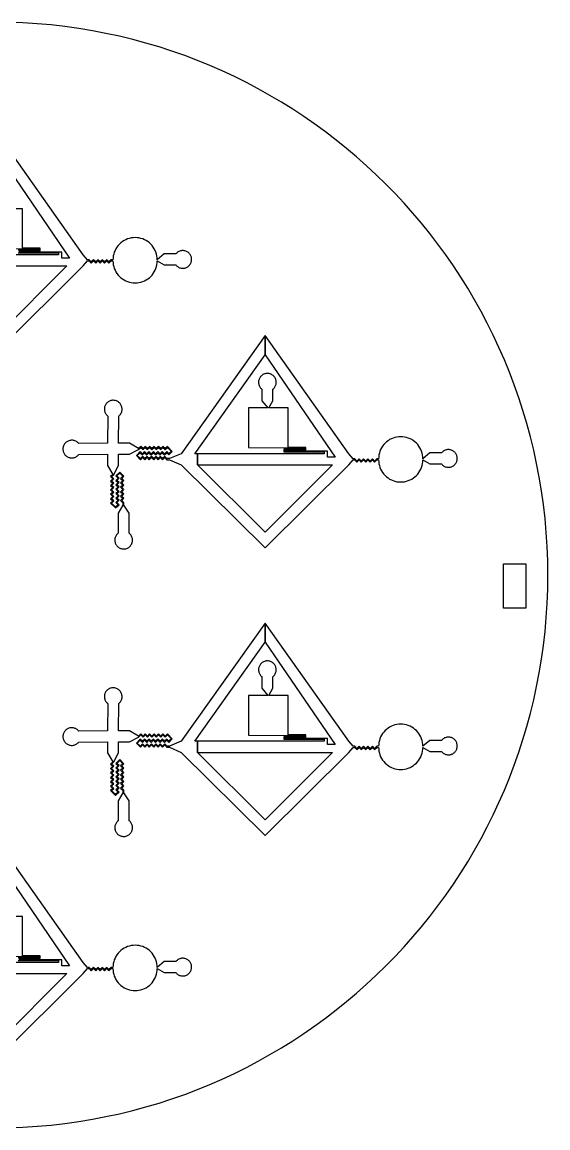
# Model space of a CAD drawing. Extents: x -50000 to 50000, y -50000 to 50000.
# Drawn here: x 2500 to 50000, y -50000 to 50000 of the extents above; entities that cross this region are included whole.
import ezdxf

# ---------------------------------------------------------------- set-up
doc = ezdxf.new("R2010")
doc.units = 13
doc.layers.add('1', color=91, linetype='CONTINUOUS')
doc.layers.add('2', color=151, linetype='CONTINUOUS')

msp = doc.modelspace()

# ---------------------------------------------------------------- linework, layer by layer
at = {"layer": '1'}
msp.add_circle((0, 0), 50000, dxfattribs=at)
at = {"layer": '2'}
for points in [[(443.5, 20453.5), (8006.5, 27959.5), (8406.5, 28410.5), (8546.5, 28410.5), (8746.5, 28210.5), (8946.5, 28410.5), (9146.5, 28210.5), (9346.5, 28410.5), (9546.5, 28210.5), (9746.5, 28410.5), (9946.5, 28210.5), (10146.5, 28410.5), (10346.5, 28210.5), (10546.5, 28410.5), (10706.5, 28410.5), (10714.5, 28236.5), (10736.5, 28063.5), (10774.5, 27892.5), (10827.5, 27726.5), (10893.5, 27565.5), (10974.5, 27410.5), (11068.5, 27263.5), (11174.5, 27124.5), (11292.5, 26996.5), (11420.5, 26878.5), (11559.5, 26772.5), (11706.5, 26678.5), (11861.5, 26597.5), (12022.5, 26531.5), (12188.5, 26478.5), (12359.5, 26440.5), (12532.5, 26418.5), (12706.5, 26410.5), (12880.5, 26418.5), (13053.5, 26440.5), (13224.5, 26478.5), (13390.5, 26531.5), (13551.5, 26597.5), (13706.5, 26678.5), (13853.5, 26772.5), (13992.5, 26878.5), (14120.5, 26996.5), (14238.5, 27124.5), (14344.5, 27263.5), (14438.5, 27410.5), (14519.5, 27565.5), (14585.5, 27726.5), (14638.5, 27892.5), (14676.5, 28063.5), (14698.5, 28236.5), (14706.5, 28410.5), (15338.5, 28038.5), (16391.5, 28038.5), (16437.5, 27985.5), (16487.5, 27937.5), (16542.5, 27893.5), (16600.5, 27855.5), (16661.5, 27821.5), (16725.5, 27793.5), (16791.5, 27770.5), (16859.5, 27754.5), (16928.5, 27743.5), (16997.5, 27738.5), (17067.5, 27740.5), (17136.5, 27747.5), (17205.5, 27761.5), (17272.5, 27780.5), (17280.5, 27783.5), (17345.5, 27809.5), (17407.5, 27841.5), (17466.5, 27877.5), (17522.5, 27919.5), (17574.5, 27966.5), (17622.5, 28017.5), (17665.5, 28072.5), (17703.5, 28130.5), (17736.5, 28192.5), (17764.5, 28256.5), (17785.5, 28322.5), (17801.5, 28390.5), (17811.5, 28459.5), (17815.5, 28529.5), (17815.5, 28538.5), (17812.5, 28608.5), (17803.5, 28677.5), (17788.5, 28745.5), (17767.5, 28812.5), (17740.5, 28876.5), (17708.5, 28938.5), (17671.5, 28997.5), (17628.5, 29052.5), (17581.5, 29104.5), (17530.5, 29151.5), (17474.5, 29193.5), (17416.5, 29231.5), (17354.5, 29263.5), (17289.5, 29290.5), (17280.5, 29293.5), (17213.5, 29313.5), (17145.5, 29328.5), (17076.5, 29336.5), (17006.5, 29338.5), (16937.5, 29334.5), (16868.5, 29324.5), (16800.5, 29308.5), (16733.5, 29287.5), (16669.5, 29259.5), (16608.5, 29226.5), (16549.5, 29188.5), (16495.5, 29145.5), (16444.5, 29097.5), (16397.5, 29046.5), (16391.5, 29038.5), (15338.5, 29038.5), (14706.5, 28509.5), (14698.5, 28683.5), (14676.5, 28856.5), (14638.5, 29027.5), (14585.5, 29193.5), (14519.5, 29354.5), (14438.5, 29509.5), (14344.5, 29656.5), (14238.5, 29795.5), (14120.5, 29923.5), (13992.5, 30041.5), (13853.5, 30147.5), (13706.5, 30241.5), (13551.5, 30322.5), (13390.5, 30388.5), (13224.5, 30441.5), (13053.5, 30479.5), (12880.5, 30501.5), (12706.5, 30509.5), (12532.5, 30501.5), (12359.5, 30479.5), (12188.5, 30441.5), (12022.5, 30388.5), (11861.5, 30322.5), (11706.5, 30241.5), (11559.5, 30147.5), (11420.5, 30041.5), (11292.5, 29923.5), (11174.5, 29795.5), (11068.5, 29656.5), (10974.5, 29509.5), (10893.5, 29354.5), (10827.5, 29193.5), (10774.5, 29027.5), (10736.5, 28856.5), (10714.5, 28683.5), (10706.5, 28509.5), (10546.5, 28509.5), (10346.5, 28309.5), (10146.5, 28509.5), (9946.5, 28309.5), (9746.5, 28509.5), (9546.5, 28309.5), (9346.5, 28509.5), (9146.5, 28309.5), (8946.5, 28509.5), (8746.5, 28309.5), (8546.5, 28509.5), (8406.5, 28509.5), (8006.5, 28959.5), (443.5, 39647.5)], [(443.5, 37916.5), (6781.5, 28659.5), (6092.5, 28659.5), (6092.5, 29199.5), (2195.5, 29199.5)], [(2195.5, 29314.5), (4143.5, 29314.5), (4143.5, 29544.5), (2540.5, 29544.5), (2540.5, 33115.5), (775.5, 33115.5)], [(2138.5, 29142.5), (5792.5, 29142.5), (5792.5, 28959.5), (-5652.5, 28959.5)], [(-1060.5, 29515.5), (2540.5, 29486.5), (4086.5, 29486.5), (4086.5, 29372.5), (2138.5, 29372.5)], [(-5652.5, 27959.5), (6540.5, 27959.5), (443.5, 21867.5)], [(443.5, -43546.5), (8006.5, -36040.5), (8406.5, -35589.5), (8546.5, -35589.5), (8746.5, -35789.5), (8946.5, -35589.5), (9146.5, -35789.5), (9346.5, -35589.5), (9546.5, -35789.5), (9746.5, -35589.5), (9946.5, -35789.5), (10146.5, -35589.5), (10346.5, -35789.5), (10546.5, -35589.5), (10706.5, -35589.5), (10714.5, -35763.5), (10736.5, -35936.5), (10774.5, -36107.5), (10827.5, -36273.5), (10893.5, -36434.5), (10974.5, -36589.5), (11068.5, -36736.5), (11174.5, -36875.5), (11292.5, -37003.5), (11420.5, -37121.5), (11559.5, -37227.5), (11706.5, -37321.5), (11861.5, -37402.5), (12022.5, -37468.5), (12188.5, -37521.5), (12359.5, -37559.5), (12532.5, -37581.5), (12706.5, -37589.5), (12880.5, -37581.5), (13053.5, -37559.5), (13224.5, -37521.5), (13390.5, -37468.5), (13551.5, -37402.5), (13706.5, -37321.5), (13853.5, -37227.5), (13992.5, -37121.5), (14120.5, -37003.5), (14238.5, -36875.5), (14344.5, -36736.5), (14438.5, -36589.5), (14519.5, -36434.5), (14585.5, -36273.5), (14638.5, -36107.5), (14676.5, -35936.5), (14698.5, -35763.5), (14706.5, -35589.5), (15338.5, -35961.5), (16391.5, -35961.5), (16437.5, -36014.5), (16487.5, -36062.5), (16542.5, -36106.5), (16600.5, -36144.5), (16661.5, -36178.5), (16725.5, -36206.5), (16791.5, -36229.5), (16859.5, -36245.5), (16928.5, -36256.5), (16997.5, -36261.5), (17067.5, -36259.5), (17136.5, -36252.5), (17205.5, -36238.5), (17272.5, -36219.5), (17280.5, -36216.5), (17345.5, -36190.5), (17407.5, -36158.5), (17466.5, -36122.5), (17522.5, -36080.5), (17574.5, -36033.5), (17622.5, -35982.5), (17665.5, -35927.5), (17703.5, -35869.5), (17736.5, -35807.5), (17764.5, -35743.5), (17785.5, -35677.5), (17801.5, -35609.5), (17811.5, -35540.5), (17815.5, -35470.5), (17815.5, -35461.5), (17812.5, -35391.5), (17803.5, -35322.5), (17788.5, -35254.5), (17767.5, -35187.5), (17740.5, -35123.5), (17708.5, -35061.5), (17671.5, -35002.5), (17628.5, -34947.5), (17581.5, -34895.5), (17530.5, -34848.5), (17474.5, -34806.5), (17416.5, -34768.5), (17354.5, -34736.5), (17289.5, -34709.5), (17280.5, -34706.5), (17213.5, -34686.5), (17145.5, -34671.5), (17076.5, -34663.5), (17006.5, -34661.5), (16937.5, -34665.5), (16868.5, -34675.5), (16800.5, -34691.5), (16733.5, -34712.5), (16669.5, -34740.5), (16608.5, -34773.5), (16549.5, -34811.5), (16495.5, -34854.5), (16444.5, -34902.5), (16397.5, -34953.5), (16391.5, -34961.5), (15338.5, -34961.5), (14706.5, -35490.5), (14698.5, -35316.5), (14676.5, -35143.5), (14638.5, -34972.5), (14585.5, -34806.5), (14519.5, -34645.5), (14438.5, -34490.5), (14344.5, -34343.5), (14238.5, -34204.5), (14120.5, -34076.5), (13992.5, -33958.5), (13853.5, -33852.5), (13706.5, -33758.5), (13551.5, -33677.5), (13390.5, -33611.5), (13224.5, -33558.5), (13053.5, -33520.5), (12880.5, -33498.5), (12706.5, -33490.5), (12532.5, -33498.5), (12359.5, -33520.5), (12188.5, -33558.5), (12022.5, -33611.5), (11861.5, -33677.5), (11706.5, -33758.5), (11559.5, -33852.5), (11420.5, -33958.5), (11292.5, -34076.5), (11174.5, -34204.5), (11068.5, -34343.5), (10974.5, -34490.5), (10893.5, -34645.5), (10827.5, -34806.5), (10774.5, -34972.5), (10736.5, -35143.5), (10714.5, -35316.5), (10706.5, -35490.5), (10546.5, -35490.5), (10346.5, -35690.5), (10146.5, -35490.5), (9946.5, -35690.5), (9746.5, -35490.5), (9546.5, -35690.5), (9346.5, -35490.5), (9146.5, -35690.5), (8946.5, -35490.5), (8746.5, -35690.5), (8546.5, -35490.5), (8406.5, -35490.5), (8006.5, -35040.5), (443.5, -24352.5)], [(443.5, -26083.5), (6781.5, -35340.5), (6092.5, -35340.5), (6092.5, -34800.5), (2195.5, -34800.5)], [(2195.5, -34685.5), (4143.5, -34685.5), (4143.5, -34455.5), (2540.5, -34455.5), (2540.5, -30884.5), (775.5, -30884.5)], [(2138.5, -34857.5), (5792.5, -34857.5), (5792.5, -35040.5), (-5652.5, -35040.5)], [(-1060.5, -34484.5), (2540.5, -34513.5), (4086.5, -34513.5), (4086.5, -34627.5), (2138.5, -34627.5)], [(-5652.5, -36040.5), (6540.5, -36040.5), (443.5, -42132.5)]]:
    msp.add_lwpolyline(points, dxfattribs=at)
for points in [[(24443.5, 19916.5), (30781.5, 10659.5), (30092.5, 10659.5), (30092.5, 11199.5), (26195.5, 11199.5), (26195.5, 11314.5), (28143.5, 11314.5), (28143.5, 11544.5), (26540.5, 11544.5), (26540.5, 15115.5), (24775.5, 15115.5), (25156.5, 15752.5), (25157.5, 16804.5), (25210.5, 16850.5), (25258.5, 16900.5), (25302.5, 16955.5), (25340.5, 17013.5), (25374.5, 17074.5), (25402.5, 17138.5), (25425.5, 17204.5), (25441.5, 17272.5), (25452.5, 17341.5), (25457.5, 17410.5), (25455.5, 17480.5), (25448.5, 17549.5), (25434.5, 17618.5), (25415.5, 17685.5), (25412.5, 17693.5), (25386.5, 17758.5), (25355.5, 17820.5), (25319.5, 17879.5), (25277.5, 17935.5), (25230.5, 17987.5), (25179.5, 18035.5), (25124.5, 18078.5), (25066.5, 18116.5), (25004.5, 18150.5), (24940.5, 18178.5), (24874.5, 18199.5), (24806.5, 18215.5), (24737.5, 18225.5), (24667.5, 18229.5), (24658.5, 18229.5), (24588.5, 18226.5), (24519.5, 18217.5), (24451.5, 18202.5), (24384.5, 18181.5), (24320.5, 18154.5), (24258.5, 18122.5), (24199.5, 18085.5), (24144.5, 18042.5), (24092.5, 17995.5), (24045.5, 17944.5), (24003.5, 17888.5), (23965.5, 17830.5), (23932.5, 17768.5), (23905.5, 17703.5), (23902.5, 17694.5), (23882.5, 17628.5), (23867.5, 17560.5), (23859.5, 17491.5), (23857.5, 17421.5), (23861.5, 17352.5), (23871.5, 17283.5), (23887.5, 17214.5), (23908.5, 17147.5), (23936.5, 17083.5), (23969.5, 17022.5), (24007.5, 16963.5), (24050.5, 16909.5), (24098.5, 16858.5), (24149.5, 16811.5), (24157.5, 16805.5), (24156.5, 15753.5), (24705.5, 15115.5), (22939.5, 15115.5), (22939.5, 11515.5), (26540.5, 11486.5), (28086.5, 11486.5), (28086.5, 11372.5), (26138.5, 11372.5), (26138.5, 11142.5), (29792.5, 11142.5), (29792.5, 10959.5), (18347.5, 10959.5), (18347.5, 9959.5), (30540.5, 9959.5), (24443.5, 3867.5), (18347.5, 9959.5), (18347.5, 10959.5), (18106.5, 10959.5), (24443.5, 19916.5), (24443.5, 21647.5), (16881.5, 10959.5), (15818.5, 10526.5), (15585.5, 10526.5), (15385.5, 10726.5), (15185.5, 10526.5), (14985.5, 10726.5), (14785.5, 10526.5), (14585.5, 10726.5), (14385.5, 10526.5), (14185.5, 10726.5), (13985.5, 10526.5), (13785.5, 10726.5), (13585.5, 10526.5), (13385.5, 10726.5), (13185.5, 10526.5), (12907.5, 10805.5), (13161.5, 11059.5), (13361.5, 10859.5), (13561.5, 11059.5), (13761.5, 10859.5), (13961.5, 11059.5), (14161.5, 10859.5), (14361.5, 11059.5), (14561.5, 10859.5), (14761.5, 11059.5), (14961.5, 10859.5), (15161.5, 11059.5), (15361.5, 10859.5), (15561.5, 11059.5), (15761.5, 10859.5), (16061.5, 11177.5), (15621.5, 11634.5), (15421.5, 11434.5), (15221.5, 11634.5), (15021.5, 11434.5), (14821.5, 11634.5), (14621.5, 11434.5), (14421.5, 11634.5), (14221.5, 11434.5), (14021.5, 11634.5), (13821.5, 11434.5), (13621.5, 11634.5), (13421.5, 11434.5), (13221.5, 11634.5), (13021.5, 11434.5), (12208.5, 11912.5), (11208.5, 11912.5), (11228.5, 14374.5), (11281.5, 14420.5), (11329.5, 14470.5), (11373.5, 14525.5), (11412.5, 14583.5), (11445.5, 14644.5), (11473.5, 14708.5), (11496.5, 14774.5), (11513.5, 14842.5), (11523.5, 14911.5), (11528.5, 14980.5), (11527.5, 15050.5), (11519.5, 15119.5), (11506.5, 15188.5), (11486.5, 15255.5), (11483.5, 15264.5), (11457.5, 15329.5), (11426.5, 15391.5), (11389.5, 15450.5), (11347.5, 15506.5), (11301.5, 15558.5), (11250.5, 15606.5), (11195.5, 15649.5), (11136.5, 15687.5), (11075.5, 15720.5), (11011.5, 15747.5), (10945.5, 15769.5), (10877.5, 15785.5), (10808.5, 15795.5), (10738.5, 15799.5), (10728.5, 15799.5), (10658.5, 15796.5), (10589.5, 15787.5), (10521.5, 15772.5), (10454.5, 15751.5), (10390.5, 15724.5), (10328.5, 15692.5), (10269.5, 15654.5), (10214.5, 15612.5), (10162.5, 15565.5), (10115.5, 15513.5), (10073.5, 15458.5), (10035.5, 15399.5), (10003.5, 15337.5), (9976.5, 15273.5), (9973.5, 15264.5), (9953.5, 15197.5), (9938.5, 15129.5), (9930.5, 15059.5), (9928.5, 14989.5), (9932.5, 14920.5), (9942.5, 14851.5), (9958.5, 14782.5), (9980.5, 14716.5), (10007.5, 14652.5), (10040.5, 14590.5), (10078.5, 14532.5), (10122.5, 14477.5), (10169.5, 14426.5), (10221.5, 14379.5), (10228.5, 14374.5), (10208.5, 11912.5), (7609.5, 11887.5), (7563.5, 11940.5), (7513.5, 11988.5), (7458.5, 12032.5), (7400.5, 12071.5), (7339.5, 12104.5), (7275.5, 12132.5), (7209.5, 12155.5), (7141.5, 12172.5), (7072.5, 12182.5), (7003.5, 12187.5), (6933.5, 12186.5), (6864.5, 12178.5), (6795.5, 12165.5), (6728.5, 12145.5), (6719.5, 12142.5), (6654.5, 12116.5), (6592.5, 12085.5), (6533.5, 12048.5), (6477.5, 12006.5), (6425.5, 11959.5), (6377.5, 11908.5), (6334.5, 11853.5), (6296.5, 11795.5), (6263.5, 11733.5), (6235.5, 11669.5), (6214.5, 11603.5), (6198.5, 11535.5), (6188.5, 11466.5), (6184.5, 11396.5), (6184.5, 11387.5), (6187.5, 11317.5), (6196.5, 11248.5), (6211.5, 11180.5), (6232.5, 11113.5), (6259.5, 11049.5), (6292.5, 10987.5), (6329.5, 10928.5), (6372.5, 10872.5), (6419.5, 10821.5), (6470.5, 10774.5), (6526.5, 10731.5), (6585.5, 10694.5), (6647.5, 10661.5), (6711.5, 10635.5), (6719.5, 10632.5), (6786.5, 10612.5), (6854.5, 10597.5), (6924.5, 10589.5), (6994.5, 10587.5), (7063.5, 10591.5), (7132.5, 10601.5), (7201.5, 10617.5), (7267.5, 10639.5), (7331.5, 10666.5), (7393.5, 10699.5), (7451.5, 10737.5), (7506.5, 10781.5), (7557.5, 10828.5), (7604.5, 10880.5), (7609.5, 10887.5), (10208.5, 10912.5), (10208.5, 9912.5), (10686.5, 9099.5), (10486.5, 8899.5), (10686.5, 8699.5), (10486.5, 8499.5), (10686.5, 8299.5), (10486.5, 8099.5), (10686.5, 7899.5), (10486.5, 7699.5), (10686.5, 7499.5), (10486.5, 7299.5), (10686.5, 7099.5), (10486.5, 6899.5), (10686.5, 6699.5), (10486.5, 6499.5), (10944.5, 6059.5), (11262.5, 6359.5), (11062.5, 6559.5), (11262.5, 6759.5), (11062.5, 6959.5), (11262.5, 7159.5), (11062.5, 7359.5), (11262.5, 7559.5), (11062.5, 7759.5), (11262.5, 7959.5), (11062.5, 8159.5), (11262.5, 8359.5), (11062.5, 8559.5), (11262.5, 8759.5), (11062.5, 8959.5), (11316.5, 9214.5), (11595.5, 8935.5), (11395.5, 8735.5), (11595.5, 8535.5), (11395.5, 8335.5), (11595.5, 8135.5), (11395.5, 7935.5), (11595.5, 7735.5), (11395.5, 7535.5), (11595.5, 7335.5), (11395.5, 7135.5), (11595.5, 6935.5), (11395.5, 6735.5), (11595.5, 6535.5), (11595.5, 6302.5), (11172.5, 5577.5), (11172.5, 3777.5), (11119.5, 3731.5), (11071.5, 3681.5), (11027.5, 3626.5), (10988.5, 3568.5), (10955.5, 3507.5), (10927.5, 3443.5), (10904.5, 3377.5), (10887.5, 3309.5), (10877.5, 3240.5), (10872.5, 3170.5), (10874.5, 3100.5), (10881.5, 3031.5), (10895.5, 2962.5), (10914.5, 2895.5), (10917.5, 2887.5), (10943.5, 2822.5), (10975.5, 2760.5), (11011.5, 2701.5), (11053.5, 2645.5), (11100.5, 2593.5), (11151.5, 2545.5), (11206.5, 2502.5), (11264.5, 2464.5), (11326.5, 2431.5), (11390.5, 2403.5), (11457.5, 2382.5), (11525.5, 2366.5), (11594.5, 2356.5), (11664.5, 2352.5), (11672.5, 2352.5), (11742.5, 2355.5), (11811.5, 2364.5), (11879.5, 2379.5), (11946.5, 2400.5), (12010.5, 2427.5), (12072.5, 2459.5), (12131.5, 2497.5), (12187.5, 2539.5), (12238.5, 2587.5), (12285.5, 2638.5), (12328.5, 2693.5), (12365.5, 2752.5), (12397.5, 2814.5), (12424.5, 2879.5), (12427.5, 2887.5), (12447.5, 2954.5), (12462.5, 3022.5), (12470.5, 3091.5), (12472.5, 3161.5), (12468.5, 3231.5), (12458.5, 3300.5), (12443.5, 3368.5), (12421.5, 3434.5), (12393.5, 3499.5), (12360.5, 3560.5), (12322.5, 3619.5), (12279.5, 3673.5), (12231.5, 3724.5), (12179.5, 3771.5), (12172.5, 3777.5), (12172.5, 5577.5), (11694.5, 6302.5), (11694.5, 6535.5), (11494.5, 6735.5), (11694.5, 6935.5), (11494.5, 7135.5), (11694.5, 7335.5), (11494.5, 7535.5), (11694.5, 7735.5), (11494.5, 7935.5), (11694.5, 8135.5), (11494.5, 8335.5), (11694.5, 8535.5), (11494.5, 8735.5), (11694.5, 8935.5), (11316.5, 9301.5), (10963.5, 8959.5), (11163.5, 8759.5), (10963.5, 8559.5), (11163.5, 8359.5), (10963.5, 8159.5), (11163.5, 7959.5), (10963.5, 7759.5), (11163.5, 7559.5), (10963.5, 7359.5), (11163.5, 7159.5), (10963.5, 6959.5), (11163.5, 6759.5), (10963.5, 6559.5), (11163.5, 6359.5), (10944.5, 6140.5), (10585.5, 6499.5), (10785.5, 6699.5), (10585.5, 6899.5), (10785.5, 7099.5), (10585.5, 7299.5), (10785.5, 7499.5), (10585.5, 7699.5), (10785.5, 7899.5), (10585.5, 8099.5), (10785.5, 8299.5), (10585.5, 8499.5), (10785.5, 8699.5), (10585.5, 8899.5), (10785.5, 9099.5), (11208.5, 9912.5), (11208.5, 10912.5), (12208.5, 10912.5), (13021.5, 11335.5), (13221.5, 11535.5), (13421.5, 11335.5), (13621.5, 11535.5), (13821.5, 11335.5), (14021.5, 11535.5), (14221.5, 11335.5), (14421.5, 11535.5), (14621.5, 11335.5), (14821.5, 11535.5), (15021.5, 11335.5), (15221.5, 11535.5), (15421.5, 11335.5), (15621.5, 11535.5), (15981.5, 11177.5), (15761.5, 10958.5), (15561.5, 11158.5), (15361.5, 10958.5), (15161.5, 11158.5), (14961.5, 10958.5), (14761.5, 11158.5), (14561.5, 10958.5), (14361.5, 11158.5), (14161.5, 10958.5), (13961.5, 11158.5), (13761.5, 10958.5), (13561.5, 11158.5), (13361.5, 10958.5), (13161.5, 11158.5), (12820.5, 10805.5), (13185.5, 10427.5), (13385.5, 10627.5), (13585.5, 10427.5), (13785.5, 10627.5), (13985.5, 10427.5), (14185.5, 10627.5), (14385.5, 10427.5), (14585.5, 10627.5), (14785.5, 10427.5), (14985.5, 10627.5), (15185.5, 10427.5), (15385.5, 10627.5), (15585.5, 10427.5), (15818.5, 10427.5), (16881.5, 9959.5), (24443.5, 2453.5), (32006.5, 9959.5), (32406.5, 10410.5), (32546.5, 10410.5), (32746.5, 10210.5), (32946.5, 10410.5), (33146.5, 10210.5), (33346.5, 10410.5), (33546.5, 10210.5), (33746.5, 10410.5), (33946.5, 10210.5), (34146.5, 10410.5), (34346.5, 10210.5), (34546.5, 10410.5), (34706.5, 10410.5), (34714.5, 10236.5), (34736.5, 10063.5), (34774.5, 9892.5), (34827.5, 9726.5), (34893.5, 9565.5), (34974.5, 9410.5), (35068.5, 9263.5), (35174.5, 9124.5), (35292.5, 8996.5), (35420.5, 8878.5), (35559.5, 8772.5), (35706.5, 8678.5), (35861.5, 8597.5), (36022.5, 8531.5), (36188.5, 8478.5), (36359.5, 8440.5), (36532.5, 8418.5), (36706.5, 8410.5), (36880.5, 8418.5), (37053.5, 8440.5), (37224.5, 8478.5), (37390.5, 8531.5), (37551.5, 8597.5), (37706.5, 8678.5), (37853.5, 8772.5), (37992.5, 8878.5), (38120.5, 8996.5), (38238.5, 9124.5), (38344.5, 9263.5), (38438.5, 9410.5), (38519.5, 9565.5), (38585.5, 9726.5), (38638.5, 9892.5), (38676.5, 10063.5), (38698.5, 10236.5), (38706.5, 10410.5), (39338.5, 10038.5), (40391.5, 10038.5), (40437.5, 9985.5), (40487.5, 9937.5), (40542.5, 9893.5), (40600.5, 9855.5), (40661.5, 9821.5), (40725.5, 9793.5), (40791.5, 9770.5), (40859.5, 9754.5), (40928.5, 9743.5), (40997.5, 9738.5), (41067.5, 9740.5), (41136.5, 9747.5), (41205.5, 9761.5), (41272.5, 9780.5), (41280.5, 9783.5), (41345.5, 9809.5), (41407.5, 9841.5), (41466.5, 9877.5), (41522.5, 9919.5), (41574.5, 9966.5), (41622.5, 10017.5), (41665.5, 10072.5), (41703.5, 10130.5), (41736.5, 10192.5), (41764.5, 10256.5), (41785.5, 10322.5), (41801.5, 10390.5), (41811.5, 10459.5), (41815.5, 10529.5), (41815.5, 10538.5), (41812.5, 10608.5), (41803.5, 10677.5), (41788.5, 10745.5), (41767.5, 10812.5), (41740.5, 10876.5), (41708.5, 10938.5), (41671.5, 10997.5), (41628.5, 11052.5), (41581.5, 11104.5), (41530.5, 11151.5), (41474.5, 11193.5), (41416.5, 11231.5), (41354.5, 11263.5), (41289.5, 11290.5), (41280.5, 11293.5), (41213.5, 11313.5), (41145.5, 11328.5), (41076.5, 11336.5), (41006.5, 11338.5), (40937.5, 11334.5), (40868.5, 11324.5), (40800.5, 11308.5), (40733.5, 11287.5), (40669.5, 11259.5), (40608.5, 11226.5), (40549.5, 11188.5), (40495.5, 11145.5), (40444.5, 11097.5), (40397.5, 11046.5), (40391.5, 11038.5), (39338.5, 11038.5), (38706.5, 10509.5), (38698.5, 10683.5), (38676.5, 10856.5), (38638.5, 11027.5), (38585.5, 11193.5), (38519.5, 11354.5), (38438.5, 11509.5), (38344.5, 11656.5), (38238.5, 11795.5), (38120.5, 11923.5), (37992.5, 12041.5), (37853.5, 12147.5), (37706.5, 12241.5), (37551.5, 12322.5), (37390.5, 12388.5), (37224.5, 12441.5), (37053.5, 12479.5), (36880.5, 12501.5), (36706.5, 12509.5), (36532.5, 12501.5), (36359.5, 12479.5), (36188.5, 12441.5), (36022.5, 12388.5), (35861.5, 12322.5), (35706.5, 12241.5), (35559.5, 12147.5), (35420.5, 12041.5), (35292.5, 11923.5), (35174.5, 11795.5), (35068.5, 11656.5), (34974.5, 11509.5), (34893.5, 11354.5), (34827.5, 11193.5), (34774.5, 11027.5), (34736.5, 10856.5), (34714.5, 10683.5), (34706.5, 10509.5), (34546.5, 10509.5), (34346.5, 10309.5), (34146.5, 10509.5), (33946.5, 10309.5), (33746.5, 10509.5), (33546.5, 10309.5), (33346.5, 10509.5), (33146.5, 10309.5), (32946.5, 10509.5), (32746.5, 10309.5), (32546.5, 10509.5), (32406.5, 10509.5), (32006.5, 10959.5), (24443.5, 21647.5), (24443.5, 19916.5)], [(46000, 1000), (48000, 1000), (48000, -3000), (46000, -3000), (46000, 1000)], [(24443.5, -6083.5), (30781.5, -15340.5), (30092.5, -15340.5), (30092.5, -14800.5), (26195.5, -14800.5), (26195.5, -14685.5), (28143.5, -14685.5), (28143.5, -14455.5), (26540.5, -14455.5), (26540.5, -10884.5), (24775.5, -10884.5), (25156.5, -10247.5), (25157.5, -9195.5), (25210.5, -9149.5), (25258.5, -9099.5), (25302.5, -9044.5), (25340.5, -8986.5), (25374.5, -8925.5), (25402.5, -8861.5), (25425.5, -8795.5), (25441.5, -8727.5), (25452.5, -8658.5), (25457.5, -8589.5), (25455.5, -8519.5), (25448.5, -8450.5), (25434.5, -8381.5), (25415.5, -8314.5), (25412.5, -8306.5), (25386.5, -8241.5), (25355.5, -8179.5), (25319.5, -8120.5), (25277.5, -8064.5), (25230.5, -8012.5), (25179.5, -7964.5), (25124.5, -7921.5), (25066.5, -7883.5), (25004.5, -7849.5), (24940.5, -7821.5), (24874.5, -7800.5), (24806.5, -7784.5), (24737.5, -7774.5), (24667.5, -7770.5), (24658.5, -7770.5), (24588.5, -7773.5), (24519.5, -7782.5), (24451.5, -7797.5), (24384.5, -7818.5), (24320.5, -7845.5), (24258.5, -7877.5), (24199.5, -7914.5), (24144.5, -7957.5), (24092.5, -8004.5), (24045.5, -8055.5), (24003.5, -8111.5), (23965.5, -8169.5), (23932.5, -8231.5), (23905.5, -8296.5), (23902.5, -8305.5), (23882.5, -8371.5), (23867.5, -8439.5), (23859.5, -8508.5), (23857.5, -8578.5), (23861.5, -8647.5), (23871.5, -8716.5), (23887.5, -8785.5), (23908.5, -8852.5), (23936.5, -8916.5), (23969.5, -8977.5), (24007.5, -9036.5), (24050.5, -9090.5), (24098.5, -9141.5), (24149.5, -9188.5), (24157.5, -9194.5), (24156.5, -10246.5), (24705.5, -10884.5), (22939.5, -10884.5), (22939.5, -14484.5), (26540.5, -14513.5), (28086.5, -14513.5), (28086.5, -14627.5), (26138.5, -14627.5), (26138.5, -14857.5), (29792.5, -14857.5), (29792.5, -15040.5), (18347.5, -15040.5), (18347.5, -16040.5), (30540.5, -16040.5), (24443.5, -22132.5), (18347.5, -16040.5), (18347.5, -15040.5), (18106.5, -15040.5), (24443.5, -6083.5), (24443.5, -4352.5), (16881.5, -15040.5), (15818.5, -15473.5), (15585.5, -15473.5), (15385.5, -15273.5), (15185.5, -15473.5), (14985.5, -15273.5), (14785.5, -15473.5), (14585.5, -15273.5), (14385.5, -15473.5), (14185.5, -15273.5), (13985.5, -15473.5), (13785.5, -15273.5), (13585.5, -15473.5), (13385.5, -15273.5), (13185.5, -15473.5), (12907.5, -15194.5), (13161.5, -14940.5), (13361.5, -15140.5), (13561.5, -14940.5), (13761.5, -15140.5), (13961.5, -14940.5), (14161.5, -15140.5), (14361.5, -14940.5), (14561.5, -15140.5), (14761.5, -14940.5), (14961.5, -15140.5), (15161.5, -14940.5), (15361.5, -15140.5), (15561.5, -14940.5), (15761.5, -15140.5), (16061.5, -14822.5), (15621.5, -14365.5), (15421.5, -14565.5), (15221.5, -14365.5), (15021.5, -14565.5), (14821.5, -14365.5), (14621.5, -14565.5), (14421.5, -14365.5), (14221.5, -14565.5), (14021.5, -14365.5), (13821.5, -14565.5), (13621.5, -14365.5), (13421.5, -14565.5), (13221.5, -14365.5), (13021.5, -14565.5), (12208.5, -14087.5), (11208.5, -14087.5), (11228.5, -11625.5), (11281.5, -11579.5), (11329.5, -11529.5), (11373.5, -11474.5), (11412.5, -11416.5), (11445.5, -11355.5), (11473.5, -11291.5), (11496.5, -11225.5), (11513.5, -11157.5), (11523.5, -11088.5), (11528.5, -11019.5), (11527.5, -10949.5), (11519.5, -10880.5), (11506.5, -10811.5), (11486.5, -10744.5), (11483.5, -10735.5), (11457.5, -10670.5), (11426.5, -10608.5), (11389.5, -10549.5), (11347.5, -10493.5), (11301.5, -10441.5), (11250.5, -10393.5), (11195.5, -10350.5), (11136.5, -10312.5), (11075.5, -10279.5), (11011.5, -10252.5), (10945.5, -10230.5), (10877.5, -10214.5), (10808.5, -10204.5), (10738.5, -10200.5), (10728.5, -10200.5), (10658.5, -10203.5), (10589.5, -10212.5), (10521.5, -10227.5), (10454.5, -10248.5), (10390.5, -10275.5), (10328.5, -10307.5), (10269.5, -10345.5), (10214.5, -10387.5), (10162.5, -10434.5), (10115.5, -10486.5), (10073.5, -10541.5), (10035.5, -10600.5), (10003.5, -10662.5), (9976.5, -10726.5), (9973.5, -10735.5), (9953.5, -10802.5), (9938.5, -10870.5), (9930.5, -10940.5), (9928.5, -11010.5), (9932.5, -11079.5), (9942.5, -11148.5), (9958.5, -11217.5), (9980.5, -11283.5), (10007.5, -11347.5), (10040.5, -11409.5), (10078.5, -11467.5), (10122.5, -11522.5), (10169.5, -11573.5), (10221.5, -11620.5), (10228.5, -11625.5), (10208.5, -14087.5), (7609.5, -14112.5), (7563.5, -14059.5), (7513.5, -14011.5), (7458.5, -13967.5), (7400.5, -13928.5), (7339.5, -13895.5), (7275.5, -13867.5), (7209.5, -13844.5), (7141.5, -13827.5), (7072.5, -13817.5), (7003.5, -13812.5), (6933.5, -13813.5), (6864.5, -13821.5), (6795.5, -13834.5), (6728.5, -13854.5), (6719.5, -13857.5), (6654.5, -13883.5), (6592.5, -13914.5), (6533.5, -13951.5), (6477.5, -13993.5), (6425.5, -14040.5), (6377.5, -14091.5), (6334.5, -14146.5), (6296.5, -14204.5), (6263.5, -14266.5), (6235.5, -14330.5), (6214.5, -14396.5), (6198.5, -14464.5), (6188.5, -14533.5), (6184.5, -14603.5), (6184.5, -14612.5), (6187.5, -14682.5), (6196.5, -14751.5), (6211.5, -14819.5), (6232.5, -14886.5), (6259.5, -14950.5), (6292.5, -15012.5), (6329.5, -15071.5), (6372.5, -15127.5), (6419.5, -15178.5), (6470.5, -15225.5), (6526.5, -15268.5), (6585.5, -15305.5), (6647.5, -15338.5), (6711.5, -15364.5), (6719.5, -15367.5), (6786.5, -15387.5), (6854.5, -15402.5), (6924.5, -15410.5), (6994.5, -15412.5), (7063.5, -15408.5), (7132.5, -15398.5), (7201.5, -15382.5), (7267.5, -15360.5), (7331.5, -15333.5), (7393.5, -15300.5), (7451.5, -15262.5), (7506.5, -15218.5), (7557.5, -15171.5), (7604.5, -15119.5), (7609.5, -15112.5), (10208.5, -15087.5), (10208.5, -16087.5), (10686.5, -16900.5), (10486.5, -17100.5), (10686.5, -17300.5), (10486.5, -17500.5), (10686.5, -17700.5), (10486.5, -17900.5), (10686.5, -18100.5), (10486.5, -18300.5), (10686.5, -18500.5), (10486.5, -18700.5), (10686.5, -18900.5), (10486.5, -19100.5), (10686.5, -19300.5), (10486.5, -19500.5), (10944.5, -19940.5), (11262.5, -19640.5), (11062.5, -19440.5), (11262.5, -19240.5), (11062.5, -19040.5), (11262.5, -18840.5), (11062.5, -18640.5), (11262.5, -18440.5), (11062.5, -18240.5), (11262.5, -18040.5), (11062.5, -17840.5), (11262.5, -17640.5), (11062.5, -17440.5), (11262.5, -17240.5), (11062.5, -17040.5), (11316.5, -16785.5), (11595.5, -17064.5), (11395.5, -17264.5), (11595.5, -17464.5), (11395.5, -17664.5), (11595.5, -17864.5), (11395.5, -18064.5), (11595.5, -18264.5), (11395.5, -18464.5), (11595.5, -18664.5), (11395.5, -18864.5), (11595.5, -19064.5), (11395.5, -19264.5), (11595.5, -19464.5), (11595.5, -19697.5), (11172.5, -20422.5), (11172.5, -22222.5), (11119.5, -22268.5), (11071.5, -22318.5), (11027.5, -22373.5), (10988.5, -22431.5), (10955.5, -22492.5), (10927.5, -22556.5), (10904.5, -22622.5), (10887.5, -22690.5), (10877.5, -22759.5), (10872.5, -22829.5), (10874.5, -22899.5), (10881.5, -22968.5), (10895.5, -23037.5), (10914.5, -23104.5), (10917.5, -23112.5), (10943.5, -23177.5), (10975.5, -23239.5), (11011.5, -23298.5), (11053.5, -23354.5), (11100.5, -23406.5), (11151.5, -23454.5), (11206.5, -23497.5), (11264.5, -23535.5), (11326.5, -23568.5), (11390.5, -23596.5), (11457.5, -23617.5), (11525.5, -23633.5), (11594.5, -23643.5), (11664.5, -23647.5), (11672.5, -23647.5), (11742.5, -23644.5), (11811.5, -23635.5), (11879.5, -23620.5), (11946.5, -23599.5), (12010.5, -23572.5), (12072.5, -23540.5), (12131.5, -23502.5), (12187.5, -23460.5), (12238.5, -23412.5), (12285.5, -23361.5), (12328.5, -23306.5), (12365.5, -23247.5), (12397.5, -23185.5), (12424.5, -23120.5), (12427.5, -23112.5), (12447.5, -23045.5), (12462.5, -22977.5), (12470.5, -22908.5), (12472.5, -22838.5), (12468.5, -22768.5), (12458.5, -22699.5), (12443.5, -22631.5), (12421.5, -22565.5), (12393.5, -22500.5), (12360.5, -22439.5), (12322.5, -22380.5), (12279.5, -22326.5), (12231.5, -22275.5), (12179.5, -22228.5), (12172.5, -22222.5), (12172.5, -20422.5), (11694.5, -19697.5), (11694.5, -19464.5), (11494.5, -19264.5), (11694.5, -19064.5), (11494.5, -18864.5), (11694.5, -18664.5), (11494.5, -18464.5), (11694.5, -18264.5), (11494.5, -18064.5), (11694.5, -17864.5), (11494.5, -17664.5), (11694.5, -17464.5), (11494.5, -17264.5), (11694.5, -17064.5), (11316.5, -16698.5), (10963.5, -17040.5), (11163.5, -17240.5), (10963.5, -17440.5), (11163.5, -17640.5), (10963.5, -17840.5), (11163.5, -18040.5), (10963.5, -18240.5), (11163.5, -18440.5), (10963.5, -18640.5), (11163.5, -18840.5), (10963.5, -19040.5), (11163.5, -19240.5), (10963.5, -19440.5), (11163.5, -19640.5), (10944.5, -19859.5), (10585.5, -19500.5), (10785.5, -19300.5), (10585.5, -19100.5), (10785.5, -18900.5), (10585.5, -18700.5), (10785.5, -18500.5), (10585.5, -18300.5), (10785.5, -18100.5), (10585.5, -17900.5), (10785.5, -17700.5), (10585.5, -17500.5), (10785.5, -17300.5), (10585.5, -17100.5), (10785.5, -16900.5), (11208.5, -16087.5), (11208.5, -15087.5), (12208.5, -15087.5), (13021.5, -14664.5), (13221.5, -14464.5), (13421.5, -14664.5), (13621.5, -14464.5), (13821.5, -14664.5), (14021.5, -14464.5), (14221.5, -14664.5), (14421.5, -14464.5), (14621.5, -14664.5), (14821.5, -14464.5), (15021.5, -14664.5), (15221.5, -14464.5), (15421.5, -14664.5), (15621.5, -14464.5), (15981.5, -14822.5), (15761.5, -15041.5), (15561.5, -14841.5), (15361.5, -15041.5), (15161.5, -14841.5), (14961.5, -15041.5), (14761.5, -14841.5), (14561.5, -15041.5), (14361.5, -14841.5), (14161.5, -15041.5), (13961.5, -14841.5), (13761.5, -15041.5), (13561.5, -14841.5), (13361.5, -15041.5), (13161.5, -14841.5), (12820.5, -15194.5), (13185.5, -15572.5), (13385.5, -15372.5), (13585.5, -15572.5), (13785.5, -15372.5), (13985.5, -15572.5), (14185.5, -15372.5), (14385.5, -15572.5), (14585.5, -15372.5), (14785.5, -15572.5), (14985.5, -15372.5), (15185.5, -15572.5), (15385.5, -15372.5), (15585.5, -15572.5), (15818.5, -15572.5), (16881.5, -16040.5), (24443.5, -23546.5), (32006.5, -16040.5), (32406.5, -15589.5), (32546.5, -15589.5), (32746.5, -15789.5), (32946.5, -15589.5), (33146.5, -15789.5), (33346.5, -15589.5), (33546.5, -15789.5), (33746.5, -15589.5), (33946.5, -15789.5), (34146.5, -15589.5), (34346.5, -15789.5), (34546.5, -15589.5), (34706.5, -15589.5), (34714.5, -15763.5), (34736.5, -15936.5), (34774.5, -16107.5), (34827.5, -16273.5), (34893.5, -16434.5), (34974.5, -16589.5), (35068.5, -16736.5), (35174.5, -16875.5), (35292.5, -17003.5), (35420.5, -17121.5), (35559.5, -17227.5), (35706.5, -17321.5), (35861.5, -17402.5), (36022.5, -17468.5), (36188.5, -17521.5), (36359.5, -17559.5), (36532.5, -17581.5), (36706.5, -17589.5), (36880.5, -17581.5), (37053.5, -17559.5), (37224.5, -17521.5), (37390.5, -17468.5), (37551.5, -17402.5), (37706.5, -17321.5), (37853.5, -17227.5), (37992.5, -17121.5), (38120.5, -17003.5), (38238.5, -16875.5), (38344.5, -16736.5), (38438.5, -16589.5), (38519.5, -16434.5), (38585.5, -16273.5), (38638.5, -16107.5), (38676.5, -15936.5), (38698.5, -15763.5), (38706.5, -15589.5), (39338.5, -15961.5), (40391.5, -15961.5), (40437.5, -16014.5), (40487.5, -16062.5), (40542.5, -16106.5), (40600.5, -16144.5), (40661.5, -16178.5), (40725.5, -16206.5), (40791.5, -16229.5), (40859.5, -16245.5), (40928.5, -16256.5), (40997.5, -16261.5), (41067.5, -16259.5), (41136.5, -16252.5), (41205.5, -16238.5), (41272.5, -16219.5), (41280.5, -16216.5), (41345.5, -16190.5), (41407.5, -16158.5), (41466.5, -16122.5), (41522.5, -16080.5), (41574.5, -16033.5), (41622.5, -15982.5), (41665.5, -15927.5), (41703.5, -15869.5), (41736.5, -15807.5), (41764.5, -15743.5), (41785.5, -15677.5), (41801.5, -15609.5), (41811.5, -15540.5), (41815.5, -15470.5), (41815.5, -15461.5), (41812.5, -15391.5), (41803.5, -15322.5), (41788.5, -15254.5), (41767.5, -15187.5), (41740.5, -15123.5), (41708.5, -15061.5), (41671.5, -15002.5), (41628.5, -14947.5), (41581.5, -14895.5), (41530.5, -14848.5), (41474.5, -14806.5), (41416.5, -14768.5), (41354.5, -14736.5), (41289.5, -14709.5), (41280.5, -14706.5), (41213.5, -14686.5), (41145.5, -14671.5), (41076.5, -14663.5), (41006.5, -14661.5), (40937.5, -14665.5), (40868.5, -14675.5), (40800.5, -14691.5), (40733.5, -14712.5), (40669.5, -14740.5), (40608.5, -14773.5), (40549.5, -14811.5), (40495.5, -14854.5), (40444.5, -14902.5), (40397.5, -14953.5), (40391.5, -14961.5), (39338.5, -14961.5), (38706.5, -15490.5), (38698.5, -15316.5), (38676.5, -15143.5), (38638.5, -14972.5), (38585.5, -14806.5), (38519.5, -14645.5), (38438.5, -14490.5), (38344.5, -14343.5), (38238.5, -14204.5), (38120.5, -14076.5), (37992.5, -13958.5), (37853.5, -13852.5), (37706.5, -13758.5), (37551.5, -13677.5), (37390.5, -13611.5), (37224.5, -13558.5), (37053.5, -13520.5), (36880.5, -13498.5), (36706.5, -13490.5), (36532.5, -13498.5), (36359.5, -13520.5), (36188.5, -13558.5), (36022.5, -13611.5), (35861.5, -13677.5), (35706.5, -13758.5), (35559.5, -13852.5), (35420.5, -13958.5), (35292.5, -14076.5), (35174.5, -14204.5), (35068.5, -14343.5), (34974.5, -14490.5), (34893.5, -14645.5), (34827.5, -14806.5), (34774.5, -14972.5), (34736.5, -15143.5), (34714.5, -15316.5), (34706.5, -15490.5), (34546.5, -15490.5), (34346.5, -15690.5), (34146.5, -15490.5), (33946.5, -15690.5), (33746.5, -15490.5), (33546.5, -15690.5), (33346.5, -15490.5), (33146.5, -15690.5), (32946.5, -15490.5), (32746.5, -15690.5), (32546.5, -15490.5), (32406.5, -15490.5), (32006.5, -15040.5), (24443.5, -4352.5), (24443.5, -6083.5)]]:
    msp.add_lwpolyline(points, close=True, dxfattribs=at)

doc.saveas('drawing.dxf')
